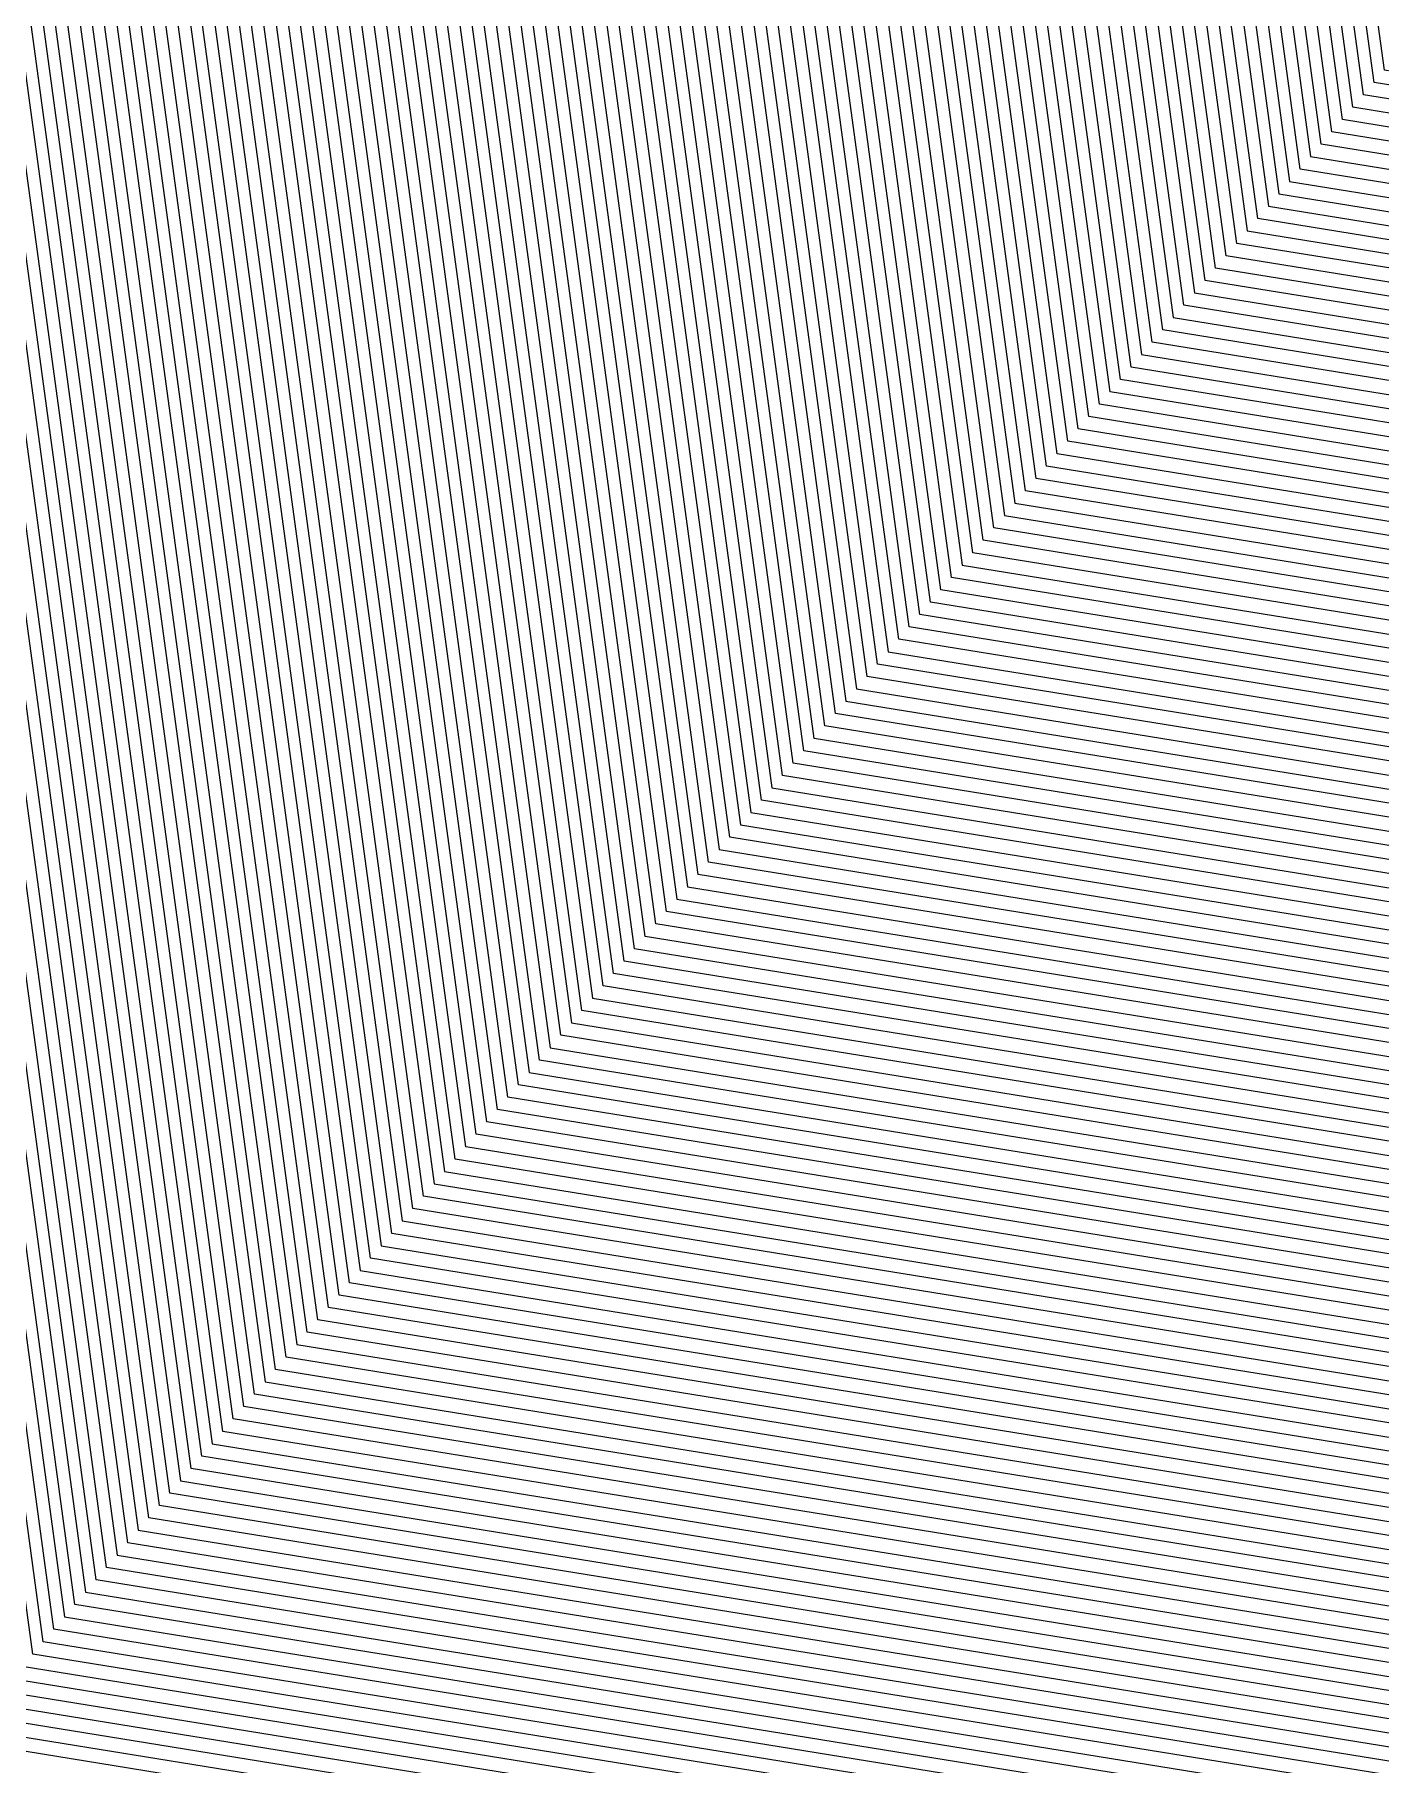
# Model space of a CAD drawing. Extents: x 7084 to 11035, y 13750 to 16729.
# Drawn here: x 8830.4 to 8972.1, y 14230.1 to 14412.1 of the extents above; entities that cross this region are included whole.
import ezdxf

# ---------------------------------------------------------------- set-up
doc = ezdxf.new("R2010")
doc.units = 0
doc.layers.add('Default', color=7, linetype='Continuous')

msp = doc.modelspace()

# ---------------------------------------------------------------- linework, layer by layer
at = {"layer": 'Default'}
for points in [[(8931.43, 16083.1), (9268.02, 15850.5), (9311.59, 15849.14), (9336.09, 15840.52), (9361.05, 15830.99), (9813.85, 15951.3), (9882.37, 15932.7), (10118.79, 15623.9), (10138.83, 15363.23), (10138.38, 15309.23), (10122.04, 15238.44), (10077.96, 14500.54), (10063.44, 14477.4), (9622.66, 14316.98), (9579.55, 14302.46), (9521.92, 14303.37), (9369.65, 14146.97), (8824.68, 14235.19), (8788.62, 14499.87), (8742.78, 14507.59), (8708.3, 14508.5), (8680.16, 14508.5), (8663.37, 14513.94), (8198.55, 14698.42)], [(8942.09, 16038.71), (9243.03, 15830.75), (9305.34, 15828.8), (9340.39, 15816.47), (9376.09, 15802.84), (9780.94, 15910.41), (9878.95, 15883.8), (10090.33, 15607.71), (10108.24, 15374.65), (10107.59, 15297.41), (10084.22, 15196.15), (10044.82, 14536.41), (10024.04, 14503.3), (9629.95, 14359.88), (9568.29, 14339.11), (9485.85, 14340.41), (9349.71, 14200.57), (8862.47, 14279.45), (8830.22, 14516.1), (8764.66, 14527.13), (8715.33, 14528.43), (8675.09, 14528.43), (8651.07, 14536.22), (8235.48, 14701.16)], [(8949.3, 16008.69), (9226.13, 15817.39), (9301.12, 15815.05), (9343.31, 15800.2), (9386.27, 15783.8), (9758.67, 15882.75), (9876.63, 15850.72), (10071.07, 15596.75), (10087.55, 15382.37), (10086.77, 15289.41), (10058.64, 15167.54), (10022.39, 14560.67), (9997.39, 14520.83), (9634.88, 14388.9), (9560.67, 14363.9), (9461.46, 14365.46), (9336.22, 14236.83), (8888.03, 14309.39), (8858.37, 14527.08), (8779.47, 14540.36), (8720.09, 14541.92), (8671.66, 14541.92), (8642.76, 14551.29), (8260.47, 14703.01)], [(8955.26, 15983.88), (9212.16, 15806.35), (9297.63, 15803.68), (9345.71, 15786.76), (9394.68, 15768.07), (9740.28, 15859.89), (9874.72, 15823.39), (10055.16, 15587.7), (10070.46, 15388.75), (10069.57, 15282.8), (10037.51, 15143.91), (10003.87, 14580.71), (9975.38, 14535.31), (9638.96, 14412.87), (9554.38, 14384.38), (9441.3, 14386.16), (9325.08, 14266.79), (8909.14, 14334.13), (8881.62, 14536.14), (8791.69, 14551.28), (8724.03, 14553.06), (8668.83, 14553.06), (8635.89, 14563.74), (8281.11, 14704.54)], [(9809.98, 15946.49), (9881.97, 15926.94), (10115.44, 15622), (10135.23, 15364.57), (10134.75, 15307.84), (10117.59, 15233.46), (10074.06, 14504.76), (10058.8, 14480.44), (9623.52, 14322.03), (9578.22, 14306.77), (9517.67, 14307.73), (9367.3, 14153.27), (8829.12, 14240.4), (8793.51, 14501.78), (8745.36, 14509.89), (8709.12, 14510.84), (8679.56, 14510.84), (8661.92, 14516.56), (8202.89, 14698.74)], [(9337.23, 15834.15), (9365.03, 15823.54), (9805.14, 15940.48), (9881.47, 15919.75), (10111.26, 15619.61), (10130.73, 15366.25), (10130.23, 15306.1), (10112.03, 15227.24), (10069.19, 14510.03), (10053.01, 14484.25), (9624.59, 14328.34), (9576.57, 14312.16), (9512.37, 14313.17), (9364.37, 14161.16), (8834.68, 14246.91), (8799.63, 14504.17), (8748.58, 14512.76), (8710.16, 14513.77), (8678.82, 14513.77), (8660.12, 14519.84), (8208.32, 14699.14)], [(9882.58, 15935.57), (10120.47, 15624.85), (10140.63, 15362.56), (10140.19, 15309.92), (10124.26, 15240.93), (10079.91, 14498.43), (10065.76, 14475.87), (9622.23, 14314.46), (9580.21, 14300.31), (9524.04, 14301.19), (9370.82, 14143.81), (8822.46, 14232.59), (8786.17, 14498.92), (8741.5, 14506.44), (8707.88, 14507.32), (8680.46, 14507.32), (8664.09, 14512.63), (8196.37, 14698.26)], [(9882.27, 15931.26), (10117.96, 15623.42), (10137.93, 15363.56), (10137.47, 15308.88), (10120.93, 15237.19), (10076.99, 14501.59), (10062.28, 14478.16), (9622.87, 14318.24), (9579.22, 14303.54), (9520.86, 14304.46), (9369.06, 14148.54), (8825.79, 14236.49), (8789.84, 14500.35), (8743.43, 14508.16), (8708.5, 14509.08), (8680.01, 14509.08), (8663.01, 14514.6), (8199.63, 14698.5)], [(9256.26, 15841.21), (9308.65, 15839.57), (9338.12, 15829.2), (9368.13, 15817.74), (9798.36, 15932.06), (9880.76, 15909.68), (10105.4, 15616.28), (10124.43, 15368.6), (10123.89, 15303.66), (10104.24, 15218.54), (10062.36, 14517.42), (10044.9, 14489.59), (9626.09, 14337.17), (9574.25, 14319.71), (9504.95, 14320.8), (9360.27, 14172.19), (8842.46, 14256.02), (8808.19, 14507.51), (8753.08, 14516.79), (8711.61, 14517.88), (8677.77, 14517.88), (8657.58, 14524.43), (8215.93, 14699.71)], [(9882.17, 15929.82), (10117.12, 15622.95), (10137.03, 15363.9), (10136.56, 15308.53), (10119.81, 15235.95), (10076.01, 14502.65), (10061.12, 14478.92), (9623.09, 14319.51), (9578.89, 14304.62), (9519.8, 14305.55), (9368.47, 14150.12), (8826.9, 14237.8), (8791.06, 14500.83), (8744.07, 14508.74), (8708.71, 14509.67), (8679.86, 14509.67), (8662.65, 14515.25), (8200.72, 14698.58)], [(9882.07, 15928.38), (10116.28, 15622.47), (10136.13, 15364.24), (10135.66, 15308.19), (10118.7, 15234.71), (10075.04, 14503.7), (10059.96, 14479.68), (9623.3, 14320.77), (9578.55, 14305.69), (9518.74, 14306.64), (9367.89, 14151.7), (8828.01, 14239.1), (8792.29, 14501.31), (8744.71, 14509.31), (8708.92, 14510.26), (8679.71, 14510.26), (8662.29, 14515.91), (8201.8, 14698.66)], [(9881.87, 15925.5), (10114.61, 15621.52), (10134.33, 15364.91), (10133.85, 15307.49), (10116.48, 15232.22), (10073.09, 14505.81), (10057.65, 14481.21), (9623.73, 14323.29), (9577.89, 14307.85), (9516.61, 14308.82), (9366.72, 14154.85), (8830.24, 14241.7), (8794.73, 14502.26), (8746, 14510.46), (8709.33, 14511.43), (8679.42, 14511.43), (8661.56, 14517.22), (8203.98, 14698.82)], [(9881.77, 15924.07), (10113.77, 15621.04), (10133.43, 15365.24), (10132.94, 15307.14), (10115.37, 15230.98), (10072.11, 14506.87), (10056.49, 14481.97), (9623.94, 14324.55), (9577.56, 14308.93), (9515.55, 14309.9), (9366.13, 14156.43), (8831.35, 14243), (8795.96, 14502.74), (8746.64, 14511.04), (8709.54, 14512.01), (8679.27, 14512.01)], [(9881.67, 15922.63), (10112.93, 15620.57), (10132.53, 15365.58), (10132.04, 15306.79), (10114.25, 15229.73), (10071.14, 14507.92), (10055.33, 14482.73), (9624.16, 14325.81), (9577.23, 14310.01), (9514.49, 14310.99), (9365.54, 14158), (8832.46, 14244.31), (8797.18, 14503.22), (8747.29, 14511.61), (8709.74, 14512.6)], [(8207.24, 14699.06), (8660.48, 14519.18), (8678.97, 14513.19), (8709.95, 14513.19), (8747.93, 14512.19), (8798.4, 14503.69), (8833.57, 14245.61), (9364.96, 14159.58), (9513.43, 14312.08), (9576.9, 14311.08), (9624.37, 14327.08), (10054.17, 14483.49), (10070.16, 14508.98), (10113.14, 15228.49), (10131.13, 15306.45), (10131.63, 15365.92), (10112.1, 15620.09), (9881.57, 15921.19)], [(9881.27, 15916.88), (10109.58, 15618.66), (10128.93, 15366.92), (10128.42, 15305.4), (10109.81, 15224.76), (10067.24, 14512.14), (10050.69, 14485.78), (9625.02, 14330.86), (9575.9, 14314.32), (9510.25, 14315.35), (9363.2, 14164.31), (8836.9, 14249.51), (8802.08, 14505.12), (8749.86, 14513.91), (8710.57, 14514.95)], [(9881.16, 15915.44), (10108.75, 15618.19), (10128.03, 15367.26), (10127.51, 15305.06), (10108.69, 15223.51), (10066.26, 14513.2), (10049.54, 14486.54), (9625.23, 14332.12), (9575.57, 14315.4), (9509.19, 14316.44), (9362.61, 14165.89), (8838.02, 14250.81), (8803.3, 14505.6), (8750.51, 14514.49), (8710.78, 14515.53), (8678.37, 14515.53), (8659.03, 14521.81), (8211.58, 14699.38)], [(9244.5, 15831.91), (9305.71, 15830), (9340.14, 15817.89), (9375.21, 15804.5), (9782.87, 15912.81), (9879.15, 15886.67), (10092, 15608.66), (10110.04, 15373.97), (10109.4, 15298.1), (10086.45, 15198.64), (10046.76, 14534.3), (10026.36, 14501.78), (9629.52, 14357.36), (9568.95, 14336.95), (9487.97, 14338.23), (9350.88, 14197.42), (8860.24, 14276.85), (8827.77, 14515.15), (8763.38, 14525.98), (8714.92, 14527.26), (8675.39, 14527.26), (8651.8, 14534.91), (8233.31, 14701)], [(8214.84, 14699.63), (8657.95, 14523.77), (8677.92, 14517.29), (8711.4, 14517.29), (8752.44, 14516.21), (8806.97, 14507.03), (8841.35, 14254.72), (9360.85, 14170.61), (9506.01, 14319.71), (9574.58, 14318.63), (9625.87, 14335.91), (10046.06, 14488.82), (10063.34, 14516.36), (10105.36, 15219.78), (10124.79, 15304.01), (10125.33, 15368.27), (10106.23, 15616.76), (9880.86, 15911.12)], [(9880.66, 15908.25), (10104.56, 15615.8), (10123.53, 15368.94), (10122.98, 15303.32), (10103.13, 15217.29), (10061.39, 14518.47), (10043.74, 14490.35), (9626.3, 14338.43), (9573.92, 14320.79), (9503.89, 14321.89), (9359.68, 14173.77), (8843.57, 14257.32), (8809.42, 14507.99), (8753.72, 14517.36), (8711.81, 14518.46), (8677.63, 14518.46), (8657.22, 14525.08), (8217.01, 14699.79)], [(9880.36, 15903.93), (10102.05, 15614.38), (10120.84, 15369.95), (10120.27, 15302.27), (10099.8, 15213.56), (10058.46, 14521.64), (10040.27, 14492.63), (9626.95, 14342.22), (9572.92, 14324.02), (9500.7, 14325.16), (9357.92, 14178.5), (8846.91, 14261.23), (8813.09, 14509.42), (8755.65, 14519.09), (8712.44, 14520.22), (8677.18, 14520.22), (8656.14, 14527.05), (8220.27, 14700.03)], [(9880.26, 15902.49), (10101.21, 15613.9), (10119.94, 15370.28), (10119.36, 15301.93), (10098.68, 15212.32), (10057.49, 14522.69), (10039.11, 14493.4), (9627.16, 14343.48), (9572.59, 14325.1), (9499.64, 14326.25), (9357.33, 14180.07), (8848.02, 14262.53), (8814.31, 14509.9), (8756.3, 14519.66)], [(9880.06, 15899.62), (10099.54, 15612.95), (10118.14, 15370.95), (10117.55, 15301.23), (10096.46, 15209.83), (10055.54, 14524.8), (10036.79, 14494.92), (9627.59, 14346), (9571.93, 14327.25), (9497.52, 14328.42), (9356.16, 14183.23), (8850.24, 14265.13), (8816.76, 14510.85), (8757.58, 14520.81), (8713.06, 14521.98), (8676.73, 14521.98), (8655.05, 14529.01), (8223.53, 14700.27)], [(9879.96, 15898.18), (10098.7, 15612.47), (10117.24, 15371.29), (10116.65, 15300.88), (10095.35, 15208.59), (10054.56, 14525.86), (10035.63, 14495.68), (9627.8, 14347.26), (9571.6, 14328.33), (9496.46, 14329.51), (9355.57, 14184.8), (8851.35, 14266.44), (8817.98, 14511.33), (8758.23, 14521.39), (8713.26, 14522.57), (8676.58, 14522.57), (8654.69, 14529.67), (8224.62, 14700.35)], [(9879.86, 15896.74), (10097.86, 15611.99), (10116.34, 15371.62), (10115.74, 15300.54), (10094.23, 15207.34), (10053.59, 14526.91), (10034.47, 14496.44), (9628.02, 14348.52), (9571.27, 14329.41), (9495.4, 14330.6), (9354.99, 14186.38), (8852.46, 14267.74), (8819.21, 14511.8), (8758.87, 14521.96), (8713.47, 14523.16), (8676.43, 14523.16), (8654.33, 14530.32), (8225.71, 14700.43)], [(9879.75, 15895.3), (10097.03, 15611.52), (10115.44, 15371.96), (10114.83, 15300.19), (10093.12, 15206.1), (10052.61, 14527.97), (10033.31, 14497.21), (9628.23, 14349.79), (9570.94, 14330.49), (9494.34, 14331.69), (9354.4, 14187.96), (8853.57, 14269.04), (8820.43, 14512.28), (8759.52, 14522.54), (8713.68, 14523.74), (8676.28, 14523.74), (8653.97, 14530.98), (8226.79, 14700.51)], [(9879.45, 15890.99), (10094.51, 15610.09), (10112.74, 15372.97), (10112.12, 15299.14), (10089.79, 15202.37), (10049.69, 14531.13), (10029.84, 14499.49), (9628.88, 14353.57), (9569.94, 14333.72), (9491.16, 14334.96), (9352.64, 14192.69), (8856.91, 14272.94), (8824.1, 14513.71), (8761.45, 14524.26), (8714.3, 14525.5), (8675.84, 14525.5), (8652.88, 14532.95), (8230.05, 14700.75)], [(8231.14, 14700.83), (8652.52, 14533.6), (8675.69, 14526.09), (8714.51, 14526.09), (8762.09, 14524.83), (8825.33, 14514.19), (8858.02, 14274.25), (9352.06, 14194.26), (9490.1, 14336.05), (9569.61, 14334.8), (9629.09, 14354.83), (10028.68, 14500.25), (10048.71, 14532.19), (10088.67, 15201.12), (10111.21, 15298.8), (10111.84, 15373.3), (10093.68, 15609.61), (9879.35, 15889.55)], [(9879.25, 15888.11), (10092.84, 15609.14), (10110.94, 15373.64), (10110.31, 15298.45), (10087.56, 15199.88), (10047.74, 14533.24), (10027.52, 14501.02), (9629.31, 14356.09), (9569.28, 14335.88), (9489.04, 14337.14), (9351.47, 14195.84), (8859.13, 14275.55), (8826.55, 14514.67), (8762.73, 14525.41), (8714.71, 14526.67), (8675.54, 14526.67), (8652.16, 14534.26), (8232.22, 14700.92)], [(9879.05, 15885.23), (10091.16, 15608.18), (10109.14, 15374.31), (10108.5, 15297.75), (10085.34, 15197.39), (10045.79, 14535.35), (10025.2, 14502.54), (9629.73, 14358.62), (9568.62, 14338.03), (9486.91, 14339.32), (9350.3, 14198.99), (8861.35, 14278.15), (8829, 14515.62), (8764.02, 14526.56), (8715.13, 14527.85), (8675.24, 14527.85), (8651.44, 14535.57), (8234.4, 14701.08)], [(9878.85, 15882.36), (10089.49, 15607.23), (10107.34, 15374.98), (10106.69, 15297.06), (10083.11, 15194.9), (10043.84, 14537.46), (10022.89, 14504.06), (9630.16, 14361.14), (9567.96, 14340.19), (9484.79, 14341.5), (9349.12, 14202.15), (8863.58, 14280.75), (8831.45, 14516.58), (8765.31, 14527.71), (8715.54, 14529.02), (8674.94, 14529.02), (8650.71, 14536.88), (8236.57, 14701.24)], [(8832.67, 14517.05), (8864.69, 14282.06), (9348.54, 14203.72), (9483.73, 14342.59), (9567.62, 14341.27), (9630.38, 14362.4), (10021.73, 14504.83), (10042.87, 14538.52), (10082, 15193.66), (10105.78, 15296.71), (10106.44, 15375.32), (10088.65, 15606.76), (9878.75, 15880.92)], [(9878.65, 15879.48), (10087.82, 15606.28), (10105.54, 15375.65), (10104.88, 15296.36), (10080.89, 15192.42), (10041.89, 14539.57), (10020.57, 14505.59), (9630.59, 14363.67), (9567.29, 14342.34), (9482.67, 14343.68), (9347.95, 14205.3), (8865.8, 14283.36), (8833.89, 14517.53), (8766.59, 14528.86), (8715.95, 14530.19), (8674.64, 14530.19), (8649.99, 14538.19), (8238.74, 14701.4)], [(9878.45, 15876.6), (10086.14, 15605.33), (10103.74, 15376.33), (10103.06, 15295.67), (10078.66, 15189.93), (10039.94, 14541.68), (10018.25, 14507.11), (9631.02, 14366.19), (9566.63, 14344.5), (9480.55, 14345.85), (9346.78, 14208.45), (8868.02, 14285.96), (8836.34, 14518.49), (8767.88, 14530.01), (8716.37, 14531.36), (8674.34, 14531.36), (8649.27, 14539.5), (8240.92, 14701.56)], [(8242, 14701.64), (8648.9, 14540.15), (8674.2, 14531.95), (8716.58, 14531.95), (8768.53, 14530.58), (8837.56, 14518.96), (8869.13, 14287.26), (9346.19, 14210.03), (9479.49, 14346.94), (9566.3, 14345.58), (9631.24, 14367.45), (10017.09, 14507.87), (10038.97, 14542.74), (10077.55, 15188.69), (10102.16, 15295.32), (10102.84, 15376.66), (10085.3, 15604.85), (9878.34, 15875.17)], [(9878.24, 15873.73), (10084.47, 15604.37), (10101.94, 15377), (10101.25, 15294.97), (10076.44, 15187.44), (10037.99, 14543.79), (10015.93, 14508.64), (9631.45, 14368.71), (9565.97, 14346.65), (9478.43, 14348.03), (9345.61, 14211.61), (8870.25, 14288.57), (8838.79, 14519.44), (8769.17, 14531.16), (8716.78, 14532.54), (8674.05, 14532.54), (8648.54, 14540.81), (8243.09, 14701.72)], [(9878.14, 15872.29), (10083.63, 15603.9), (10101.04, 15377.33), (10100.35, 15294.62), (10075.33, 15186.2), (10037.02, 14544.85), (10014.78, 14509.4), (9631.67, 14369.97), (9565.64, 14347.73), (9477.37, 14349.12), (9345.02, 14213.18), (8871.36, 14289.87), (8840.01, 14519.92), (8769.81, 14531.73), (8716.99, 14533.12), (8673.9, 14533.12), (8648.18, 14541.46), (8244.17, 14701.8)], [(9877.84, 15867.97), (10081.12, 15602.47), (10098.34, 15378.34), (10097.63, 15293.58), (10071.99, 15182.47), (10034.09, 14548.01), (10011.3, 14511.68), (9632.31, 14373.76), (9564.64, 14350.97), (9474.19, 14352.39), (9343.26, 14217.91), (8874.69, 14293.77), (8843.68, 14521.35), (8771.74, 14533.46), (8717.61, 14534.88), (8673.45, 14534.88), (8647.1, 14543.43), (8247.43, 14702.04)], [(9747.05, 15868.31), (9875.42, 15833.46), (10061.02, 15591.04), (10076.75, 15386.4), (10075.9, 15285.23), (10045.3, 15152.61), (10010.69, 14573.33), (9983.49, 14529.97), (9637.46, 14404.04), (9556.69, 14376.84), (9448.73, 14378.54), (9329.19, 14255.75), (8901.36, 14325.01), (8873.05, 14532.8), (8787.19, 14547.25), (8722.58, 14548.95), (8669.87, 14548.95), (8638.42, 14559.16), (8273.51, 14703.98)], [(9877.74, 15866.54), (10080.28, 15601.99), (10097.45, 15378.68), (10096.73, 15293.23), (10070.88, 15181.22), (10033.12, 14549.06), (10010.14, 14512.45), (9632.52, 14375.02), (9564.31, 14352.04), (9473.12, 14353.48), (9342.67, 14219.49), (8875.8, 14295.07), (8844.91, 14521.83), (8772.39, 14534.03), (8717.82, 14535.47), (8673.3, 14535.47), (8646.73, 14544.08), (8248.52, 14702.12)], [(9877.64, 15865.1), (10079.44, 15601.52), (10096.55, 15379.01), (10095.82, 15292.88), (10069.77, 15179.98), (10032.14, 14550.12), (10008.98, 14513.21), (9632.74, 14376.28), (9563.98, 14353.12), (9472.06, 14354.57), (9342.09, 14221.07), (8876.91, 14296.38), (8846.13, 14522.3), (8773.03, 14534.61), (8718.02, 14536.06), (8673.15, 14536.06), (8646.37, 14544.74), (8249.61, 14702.2)], [(9877.44, 15862.22), (10077.77, 15600.56), (10094.75, 15379.68), (10094.01, 15292.19), (10067.54, 15177.49), (10030.19, 14552.23), (10006.66, 14514.73), (9633.17, 14378.81), (9563.32, 14355.28), (9469.94, 14356.75), (9340.92, 14224.22), (8879.14, 14298.98), (8848.58, 14523.26), (8774.32, 14535.76), (8718.44, 14537.23), (8672.85, 14537.23), (8645.65, 14546.05), (8251.78, 14702.37)], [(9877.34, 15860.78), (10076.93, 15600.09), (10093.85, 15380.02), (10093.11, 15291.84), (10066.43, 15176.25), (10029.22, 14553.28), (10005.51, 14515.49), (9633.38, 14380.07), (9562.99, 14356.36), (9468.88, 14357.84), (9340.33, 14225.8), (8880.25, 14300.28), (8849.8, 14523.74), (8774.96, 14536.33), (8718.65, 14537.81), (8672.7, 14537.81), (8645.29, 14546.71), (8252.87, 14702.45)], [(9877.24, 15859.35), (10076.09, 15599.61), (10092.95, 15380.35), (10092.2, 15291.49), (10065.32, 15175), (10028.24, 14554.34), (10004.35, 14516.26), (9633.6, 14381.33), (9562.66, 14357.43), (9467.82, 14358.93), (9339.74, 14227.37), (8881.36, 14301.58), (8851.02, 14524.21), (8775.6, 14536.91), (8718.85, 14538.4), (8672.56, 14538.4), (8644.93, 14547.36), (8253.95, 14702.53)], [(9877.04, 15856.47), (10074.42, 15598.66), (10091.15, 15381.03), (10090.39, 15290.8), (10063.09, 15172.52), (10026.29, 14556.45), (10002.03, 14517.78), (9634.02, 14383.85), (9561.99, 14359.59), (9465.7, 14361.11), (9338.57, 14230.53), (8883.58, 14304.19), (8853.47, 14525.17), (8776.89, 14538.06), (8719.27, 14539.57), (8672.26, 14539.57), (8644.2, 14548.67), (8256.12, 14702.69)], [(8257.21, 14702.77), (8643.84, 14549.33), (8672.11, 14540.16), (8719.47, 14540.16), (8777.54, 14538.63), (8854.7, 14525.64), (8884.69, 14305.49), (9337.98, 14232.1), (9464.64, 14362.2), (9561.66, 14360.67), (9634.24, 14385.11), (10000.87, 14518.54), (10025.32, 14557.5), (10061.98, 15171.27), (10089.48, 15290.45), (10090.25, 15381.36), (10073.58, 15598.18), (9876.93, 15855.03)], [(9876.83, 15853.59), (10072.75, 15597.71), (10089.35, 15381.7), (10088.58, 15290.1), (10060.87, 15170.03), (10024.34, 14558.56), (9999.71, 14519.3), (9634.45, 14386.38), (9561.33, 14361.75), (9463.58, 14363.28), (9337.4, 14233.68), (8885.8, 14306.79), (8855.92, 14526.12), (8778.18, 14539.21), (8719.68, 14540.75), (8671.96, 14540.75), (8643.48, 14549.98), (8258.3, 14702.85)], [(8259.38, 14702.93), (8643.12, 14550.64), (8671.81, 14541.33), (8719.89, 14541.33), (8778.82, 14539.78), (8857.14, 14526.6), (8886.92, 14308.09), (9336.81, 14235.26), (9462.52, 14364.37), (9561, 14362.82), (9634.67, 14387.64), (9998.55, 14520.07), (10023.37, 14559.61), (10059.76, 15168.78), (10087.67, 15289.75), (10088.45, 15382.03), (10071.91, 15597.23), (9876.73, 15852.15)], [(9732.53, 15850.27), (9873.91, 15811.88), (10048.47, 15583.89), (10063.26, 15391.44), (10062.32, 15280.02), (10028.62, 15133.96), (9996.07, 14589.15), (9966.11, 14541.4), (9640.67, 14422.97), (9551.73, 14393), (9432.82, 14394.88), (9320.39, 14279.4), (8918.03, 14344.54), (8891.41, 14539.96), (8796.84, 14555.88), (8725.68, 14557.75), (8667.63, 14557.75), (8632.99, 14568.99), (8289.8, 14705.19)], [(8889.14, 14310.7), (9335.64, 14238.41), (9460.4, 14366.55), (9560.34, 14364.98), (9635.1, 14390.16), (9996.24, 14521.59), (10021.42, 14561.72), (10057.53, 15166.3), (10085.86, 15289.06), (10086.65, 15382.71), (10070.23, 15596.28), (9876.53, 15849.28)], [(9876.43, 15847.84), (10069.4, 15595.8), (10085.75, 15383.04), (10084.96, 15288.71), (10056.42, 15165.05), (10020.44, 14562.78), (9995.08, 14522.35), (9635.31, 14391.42), (9560.01, 14366.06), (9459.33, 14367.64), (9335.05, 14239.99), (8890.25, 14312), (8860.81, 14528.03), (8780.75, 14541.51), (8720.51, 14543.09), (8671.36, 14543.09), (8642.03, 14552.6), (8262.64, 14703.17)], [(9876.33, 15846.4), (10068.56, 15595.32), (10084.85, 15383.38), (10084.05, 15288.36), (10055.31, 15163.81), (10019.47, 14563.83), (9993.92, 14523.11), (9635.53, 14392.68), (9559.67, 14367.13), (9458.27, 14368.73), (9334.47, 14241.56), (8891.36, 14313.3), (8862.04, 14528.51), (8781.4, 14542.08), (8720.72, 14543.68), (8671.21, 14543.68), (8641.67, 14553.26), (8263.73, 14703.25)], [(9295.43, 15796.5), (9347.23, 15778.28), (9399.99, 15758.13), (9728.66, 15845.46), (9873.51, 15806.13), (10045.12, 15581.99), (10059.66, 15392.78), (10058.7, 15278.63), (10024.17, 15128.98), (9992.17, 14593.37), (9961.48, 14544.45), (9641.53, 14428.01), (9550.4, 14397.32), (9428.57, 14399.23), (9318.05, 14285.71), (8922.48, 14349.75), (8896.3, 14541.87), (8799.42, 14558.18), (8726.51, 14560.1), (8667.04, 14560.1), (8631.55, 14571.61), (8294.15, 14705.51)], [(9876.23, 15844.96), (10067.72, 15594.85), (10083.95, 15383.71), (10083.15, 15288.02), (10054.2, 15162.57), (10018.49, 14564.89), (9992.76, 14523.88), (9635.74, 14393.95), (9559.34, 14368.21), (9457.21, 14369.82), (9333.88, 14243.14), (8892.47, 14314.6), (8863.26, 14528.98), (8782.04, 14542.66), (8720.92, 14544.26), (8671.06, 14544.26), (8641.31, 14553.91), (8264.82, 14703.33)], [(9876.13, 15843.52), (10066.88, 15594.37), (10083.05, 15384.05), (10082.24, 15287.67), (10053.08, 15161.32), (10017.52, 14565.94), (9991.6, 14524.64), (9635.95, 14395.21), (9559.01, 14369.29), (9456.15, 14370.91), (9333.29, 14244.72), (8893.58, 14315.9), (8864.49, 14529.46), (8782.68, 14543.23), (8721.13, 14544.85), (8670.92, 14544.85), (8640.95, 14554.57), (8265.9, 14703.41)], [(9876.03, 15842.09), (10066.05, 15593.9), (10082.15, 15384.38), (10081.34, 15287.32), (10051.97, 15160.08), (10016.54, 14567), (9990.44, 14525.4), (9636.17, 14396.47), (9558.68, 14370.37), (9455.09, 14372), (9332.71, 14246.29), (8894.7, 14317.2), (8865.71, 14529.94), (8783.33, 14543.81), (8721.34, 14545.44), (8670.77, 14545.44), (8640.59, 14555.22), (8266.99, 14703.49)], [(9875.93, 15840.65), (10065.21, 15593.42), (10081.25, 15384.72), (10080.43, 15286.97), (10050.86, 15158.83), (10015.57, 14568.05), (9989.28, 14526.16), (9636.38, 14397.73), (9558.35, 14371.45), (9454.03, 14373.09), (9332.12, 14247.87), (8895.81, 14318.51), (8866.93, 14530.42), (8783.97, 14544.38), (8721.54, 14546.02), (8670.62, 14546.02)], [(9875.83, 15839.21), (10064.37, 15592.94), (10080.35, 15385.06), (10079.52, 15286.63), (10049.75, 15157.59), (10014.59, 14569.11), (9988.13, 14526.92), (9636.6, 14398.99), (9558.02, 14372.52), (9452.97, 14374.18), (9331.53, 14249.45), (8896.92, 14319.81), (8868.16, 14530.89), (8784.61, 14544.96), (8721.75, 14546.61), (8670.47, 14546.61), (8639.86, 14556.54), (8269.16, 14703.66)], [(8898.03, 14321.11), (9330.95, 14251.02), (9451.91, 14375.27), (9557.69, 14373.6), (9636.81, 14400.25), (9986.97, 14527.69), (10013.62, 14570.16), (10048.63, 15156.35), (10078.62, 15286.28), (10079.45, 15385.39), (10063.54, 15592.47), (9875.73, 15837.77)], [(9875.52, 15834.9), (10061.86, 15591.51), (10077.65, 15386.06), (10076.81, 15285.58), (10046.41, 15153.86), (10011.67, 14572.27), (9984.65, 14529.21), (9637.24, 14402.78), (9557.03, 14375.76), (9449.79, 14377.45), (9329.77, 14254.18), (8900.25, 14323.71), (8871.83, 14532.33), (8786.55, 14546.68), (8722.37, 14548.37)], [(8902.47, 14326.32), (9328.6, 14257.33), (9447.67, 14379.63), (9556.36, 14377.91), (9637.67, 14405.3), (9982.33, 14530.73), (10009.72, 14574.38), (10044.19, 15151.37), (10075, 15284.89), (10075.85, 15386.73), (10060.19, 15590.56), (9875.32, 15832.02)], [(9875.22, 15830.58), (10059.35, 15590.09), (10074.95, 15387.07), (10074.09, 15284.54), (10043.07, 15150.13), (10008.75, 14575.44), (9981.17, 14531.5), (9637.88, 14406.56), (9556.03, 14378.99), (9446.61, 14380.71), (9328.02, 14258.91), (8903.59, 14327.62), (8875.5, 14533.76), (8788.48, 14548.4), (8722.99, 14550.13), (8669.57, 14550.13), (8637.69, 14560.47), (8275.68, 14704.14)], [(8277.85, 14704.3), (8636.97, 14561.78), (8669.27, 14551.3), (8723.41, 14551.3), (8789.76, 14549.55), (8877.95, 14534.71), (8905.81, 14330.22), (9326.84, 14262.06), (9444.48, 14382.89), (9555.37, 14381.15), (9638.31, 14409.09), (9978.86, 14533.02), (10006.8, 14577.55), (10040.85, 15147.64), (10072.28, 15283.84), (10073.15, 15387.74), (10057.68, 15589.13), (9875.02, 15827.7)], [(9192.32, 15790.67), (9292.68, 15787.53), (9349.13, 15767.67), (9406.63, 15745.71), (9714.14, 15827.42), (9872, 15784.56), (10032.56, 15574.85), (10046.16, 15397.82), (10045.12, 15273.41), (10007.48, 15110.32), (9977.55, 14609.2), (9944.1, 14555.88), (9644.75, 14446.94), (9545.43, 14413.48), (9412.66, 14415.57), (9309.25, 14309.36), (8939.15, 14369.28), (8914.66, 14549.03), (8809.07, 14566.8), (8729.62, 14568.89), (8664.8, 14568.89), (8626.12, 14581.44), (8310.44, 14706.72)], [(9874.92, 15826.27), (10056.84, 15588.66), (10072.25, 15388.08), (10071.38, 15283.5), (10039.74, 15146.4), (10005.82, 14578.6), (9977.7, 14533.78), (9638.53, 14410.35), (9555.04, 14382.23), (9443.42, 14383.98), (9326.26, 14263.64), (8906.92, 14331.52), (8879.17, 14535.19), (8790.41, 14550.13), (8723.61, 14551.89), (8669.13, 14551.89), (8636.61, 14562.43), (8278.94, 14704.38)], [(9349.51, 15765.55), (9407.96, 15743.23), (9711.24, 15823.81), (9871.7, 15780.24), (10030.05, 15573.42), (10043.47, 15398.82), (10042.4, 15272.37), (10004.15, 15106.59), (9974.62, 14612.36), (9940.62, 14558.16), (9645.39, 14450.72), (9544.44, 14416.72), (9409.48, 14418.84), (9307.49, 14314.09), (8942.48, 14373.18), (8918.33, 14550.46), (8811, 14568.52), (8730.24, 14570.65), (8664.35, 14570.65), (8625.04, 14583.4), (8313.7, 14706.96)], [(9874.62, 15821.95), (10054.33, 15587.23), (10069.56, 15389.09), (10068.66, 15282.45), (10036.4, 15142.66), (10002.9, 14581.77), (9974.22, 14536.07), (9639.17, 14414.13), (9554.04, 14385.46), (9440.24, 14387.25), (9324.5, 14268.37), (8910.25, 14335.43), (8882.84, 14536.62), (8792.34, 14551.85), (8724.24, 14553.65), (8668.68, 14553.65), (8635.52, 14564.4), (8282.2, 14704.62)], [(9710.27, 15822.61), (9871.6, 15778.8), (10029.21, 15572.94), (10042.57, 15399.16), (10041.5, 15272.02), (10003.04, 15105.35), (9973.65, 14613.42), (9939.46, 14558.93), (9645.61, 14451.98), (9544.11, 14417.8), (9408.42, 14419.93), (9306.91, 14315.66), (8943.6, 14374.48), (8919.55, 14550.94), (8811.64, 14569.1), (8730.45, 14571.24), (8664.2, 14571.24), (8624.67, 14584.06), (8314.79, 14707.04)], [(9874.52, 15820.51), (10053.49, 15586.75), (10068.66, 15389.42), (10067.75, 15282.1), (10035.29, 15141.42), (10001.92, 14582.82), (9973.06, 14536.83), (9639.39, 14415.4), (9553.71, 14386.54), (9439.18, 14388.34), (9323.91, 14269.94), (8911.37, 14336.73), (8884.06, 14537.1), (8792.98, 14552.43), (8724.44, 14554.23), (8668.53, 14554.23), (8635.16, 14565.05), (8283.28, 14704.7)], [(9874.42, 15819.07), (10052.65, 15586.28), (10067.76, 15389.76), (10066.85, 15281.76), (10034.18, 15140.18), (10000.95, 14583.88), (9971.9, 14537.59), (9639.6, 14416.66), (9553.38, 14387.61), (9438.12, 14389.43), (9323.32, 14271.52), (8912.48, 14338.03), (8885.29, 14537.57), (8793.62, 14553), (8724.65, 14554.82), (8668.38, 14554.82), (8634.8, 14565.71), (8284.37, 14704.78)], [(9874.32, 15817.64), (10051.81, 15585.8), (10066.86, 15390.09), (10065.94, 15281.41), (10033.06, 15138.93), (9999.97, 14584.93), (9970.75, 14538.35), (9639.82, 14417.92), (9553.05, 14388.69), (9437.06, 14390.52), (9322.74, 14273.1), (8913.59, 14339.33), (8886.51, 14538.05), (8794.27, 14553.58), (8724.86, 14555.4), (8668.23, 14555.4), (8634.44, 14566.36), (8285.46, 14704.86)], [(9291.21, 15782.75), (9350.14, 15762.01), (9410.17, 15739.09), (9706.39, 15817.8), (9871.19, 15773.05), (10025.86, 15571.04), (10038.97, 15400.5), (10037.88, 15270.63), (9998.59, 15100.37), (9969.75, 14617.63), (9934.83, 14561.97), (9646.46, 14457.03), (9542.78, 14422.11), (9404.18, 14424.29), (9304.56, 14321.97), (8948.04, 14379.69), (8924.45, 14552.85), (8814.22, 14571.4), (8731.27, 14573.58), (8663.61, 14573.58), (8623.23, 14586.68), (8319.14, 14707.36)], [(9874.21, 15816.2), (10050.98, 15585.32), (10065.96, 15390.43), (10065.04, 15281.06), (10031.95, 15137.69), (9999, 14585.99), (9969.59, 14539.12), (9640.03, 14419.18), (9552.72, 14389.77), (9436, 14391.61), (9322.15, 14274.67), (8914.7, 14340.64), (8887.74, 14538.53), (8794.91, 14554.15), (8725.06, 14555.99), (8668.08, 14555.99), (8634.08, 14567.02), (8286.54, 14704.95)], [(8287.63, 14705.03), (8633.72, 14567.68), (8667.93, 14556.58), (8725.27, 14556.58), (8795.56, 14554.73), (8888.96, 14539.01), (8915.81, 14341.94), (9321.57, 14276.25), (9434.94, 14392.7), (9552.39, 14390.85), (9640.24, 14420.44), (9968.43, 14539.88), (9998.02, 14587.04), (10030.84, 15136.44), (10064.13, 15280.71), (10065.06, 15390.76), (10050.14, 15584.85), (9874.11, 15814.76)], [(8288.72, 14705.11), (8633.35, 14568.33), (8667.78, 14557.16), (8725.48, 14557.16), (8796.2, 14555.3), (8890.18, 14539.48), (8916.92, 14343.24), (9320.98, 14277.83), (9433.88, 14393.79), (9552.06, 14391.93), (9640.46, 14421.7), (9967.27, 14540.64), (9997.05, 14588.1), (10029.73, 15135.2), (10063.23, 15280.37), (10064.16, 15391.1), (10049.3, 15584.37), (9874.01, 15813.32)], [(9873.81, 15810.45), (10047.63, 15583.42), (10062.36, 15391.77), (10061.42, 15279.67), (10027.5, 15132.71), (9995.1, 14590.21), (9964.95, 14542.16), (9640.89, 14424.23), (9551.39, 14394.08), (9431.76, 14395.97), (9319.81, 14280.98), (8919.15, 14345.84), (8892.63, 14540.44), (8797.49, 14556.45), (8725.89, 14558.34), (8667.49, 14558.34), (8632.63, 14569.64), (8290.89, 14705.27)], [(8291.98, 14705.35), (8632.27, 14570.3), (8667.34, 14558.92), (8726.1, 14558.92), (8798.13, 14557.03), (8893.85, 14540.92), (8920.26, 14347.14), (9319.22, 14282.55), (9430.7, 14397.06), (9551.06, 14395.16), (9641.1, 14425.49), (9963.79, 14542.93), (9994.12, 14591.26), (10026.39, 15131.47), (10060.51, 15279.32), (10061.46, 15392.11), (10046.79, 15582.94), (9873.71, 15809.01)], [(9873.61, 15807.57), (10045.95, 15582.47), (10060.56, 15392.44), (10059.61, 15278.97), (10025.28, 15130.23), (9993.15, 14592.32), (9962.63, 14543.69), (9641.32, 14426.75), (9550.73, 14396.24), (9429.63, 14398.14), (9318.63, 14284.13), (8921.37, 14348.45), (8895.08, 14541.39), (8798.77, 14557.6), (8726.31, 14559.51), (8667.19, 14559.51), (8631.91, 14570.95), (8293.06, 14705.43)], [(9873.41, 15804.69), (10044.28, 15581.51), (10058.76, 15393.12), (10057.79, 15278.28), (10023.05, 15127.74), (9991.2, 14594.43), (9960.32, 14545.21), (9641.75, 14429.27), (9550.07, 14398.39), (9427.51, 14400.32), (9317.46, 14287.28), (8923.59, 14351.05), (8897.53, 14542.35), (8800.06, 14558.75), (8726.72, 14560.68), (8666.89, 14560.68), (8631.18, 14572.26), (8295.24, 14705.59)], [(9873.31, 15803.25), (10043.44, 15581.04), (10057.86, 15393.45), (10056.89, 15277.93), (10021.94, 15126.49), (9990.22, 14595.48), (9959.16, 14545.97), (9641.96, 14430.54), (9549.74, 14399.47), (9426.45, 14401.41), (9316.88, 14288.86), (8924.7, 14352.35), (8898.75, 14542.82), (8800.7, 14559.33), (8726.93, 14561.27), (8666.74, 14561.27), (8630.82, 14572.92), (8296.32, 14705.67)], [(9873.21, 15801.82), (10042.6, 15580.56), (10056.96, 15393.79), (10055.98, 15277.58), (10020.83, 15125.25), (9989.25, 14596.54), (9958, 14546.74), (9642.17, 14431.8), (9549.41, 14400.55), (9425.39, 14402.5), (9316.29, 14290.44), (8925.81, 14353.65), (8899.97, 14543.3), (8801.35, 14559.9), (8727.13, 14561.85), (8666.59, 14561.85), (8630.46, 14573.57), (8297.41, 14705.75)], [(9873.11, 15800.38), (10041.77, 15580.08), (10056.06, 15394.12), (10055.08, 15277.24), (10019.72, 15124.01), (9988.27, 14597.59), (9956.84, 14547.5), (9642.39, 14433.06), (9549.08, 14401.63), (9424.33, 14403.59), (9315.7, 14292.01), (8926.92, 14354.96), (8901.2, 14543.78), (8801.99, 14560.48)], [(8299.58, 14705.91), (8629.74, 14574.88), (8666.29, 14563.03), (8727.55, 14563.03), (8802.63, 14561.05), (8902.42, 14544.26), (8928.04, 14356.26), (9315.12, 14293.59), (9423.27, 14404.68), (9548.74, 14402.71), (9642.6, 14434.32), (9955.68, 14548.26), (9987.3, 14598.65), (10018.61, 15122.76), (10054.17, 15276.89), (10055.16, 15394.46), (10040.93, 15579.61), (9873.01, 15798.94)], [(9872.91, 15797.5), (10040.09, 15579.13), (10054.26, 15394.79), (10053.27, 15276.54), (10017.49, 15121.52), (9986.32, 14599.7), (9954.52, 14549.02), (9642.82, 14435.58), (9548.41, 14403.78), (9422.21, 14405.77), (9314.53, 14295.17), (8929.15, 14357.56), (8903.64, 14544.73), (8803.28, 14561.63), (8727.75, 14563.61), (8666.14, 14563.61), (8629.38, 14575.54), (8300.67, 14705.99)], [(9872.7, 15794.62), (10038.42, 15578.18), (10052.46, 15395.47), (10051.46, 15275.84), (10015.27, 15119.03), (9984.37, 14601.81), (9952.21, 14550.54), (9643.25, 14438.11), (9547.75, 14405.94), (9420.09, 14407.95), (9313.36, 14298.32), (8931.37, 14360.16), (8906.09, 14545.69), (8804.56, 14562.78), (8728.17, 14564.79), (8665.84, 14564.79), (8628.65, 14576.85), (8302.84, 14706.15)], [(8303.93, 14706.23), (8628.29, 14577.5), (8665.7, 14565.37), (8728.38, 14565.37), (8805.21, 14563.35), (8907.32, 14546.16), (8932.48, 14361.46), (9312.77, 14299.9), (9419.03, 14409.04), (9547.42, 14407.02), (9643.46, 14439.37), (9951.05, 14551.31), (9983.4, 14602.87), (10014.16, 15117.79), (10050.55, 15275.5), (10051.56, 15395.8), (10037.58, 15577.7), (9872.6, 15793.19)], [(9170.27, 15773.24), (9287.17, 15769.59), (9352.93, 15746.45), (9419.9, 15720.88), (9685.1, 15791.34), (9868.98, 15741.41), (10007.44, 15560.56), (10019.18, 15407.89), (10017.96, 15262.98), (9974.12, 15073.01), (9948.3, 14640.84), (9909.34, 14578.74), (9651.18, 14484.79), (9535.5, 14445.82), (9380.84, 14448.26), (9291.66, 14356.66), (8972.49, 14408.33), (8951.37, 14563.34), (8828.38, 14584.05), (8735.83, 14586.48), (8660.33, 14586.48), (8615.27, 14601.09), (8343.04, 14709.14)], [(9872.4, 15790.31), (10035.91, 15576.75), (10049.76, 15396.47), (10048.74, 15274.8), (10011.93, 15115.3), (9981.45, 14604.98), (9948.73, 14552.83), (9643.89, 14441.89), (9546.76, 14409.17), (9416.91, 14411.22), (9311.6, 14303.05), (8934.7, 14364.07), (8909.76, 14547.12), (8806.5, 14564.5), (8728.79, 14566.55), (8665.4, 14566.55), (8627.57, 14578.81), (8306.1, 14706.4)], [(9872.2, 15787.43), (10034.23, 15575.8), (10047.96, 15397.14), (10046.93, 15274.11), (10009.71, 15112.81), (9979.5, 14607.09), (9946.41, 14554.35), (9644.32, 14444.41), (9546.1, 14411.33), (9414.78, 14413.4), (9310.43, 14306.2), (8936.93, 14366.67), (8912.21, 14548.07), (8807.78, 14565.65), (8729.2, 14567.72), (8665.1, 14567.72), (8626.84, 14580.13), (8308.27, 14706.56)], [(9872.3, 15788.87), (10035.07, 15576.27), (10048.86, 15396.81), (10047.84, 15274.45), (10010.82, 15114.06), (9980.47, 14606.03), (9947.57, 14553.59), (9644.1, 14443.15), (9546.43, 14410.25), (9415.85, 14412.31), (9311.01, 14304.63), (8935.82, 14365.37), (8910.99, 14547.6), (8807.14, 14565.08), (8729, 14567.13), (8665.25, 14567.13)], [(9871.9, 15783.12), (10031.72, 15574.37), (10045.27, 15398.15), (10044.21, 15273.06), (10006.37, 15109.08), (9976.57, 14610.25), (9942.94, 14556.64), (9644.96, 14448.2), (9545.1, 14414.56), (9411.6, 14416.66), (9308.67, 14310.93), (8940.26, 14370.58), (8915.88, 14549.5), (8809.71, 14567.37), (8729.82, 14569.48), (8664.65, 14569.48), (8625.76, 14582.09), (8311.53, 14706.8)], [(9871.8, 15781.68), (10030.88, 15573.89), (10044.37, 15398.49), (10043.31, 15272.72), (10005.26, 15107.84), (9975.6, 14611.31), (9941.78, 14557.4), (9645.18, 14449.46), (9544.77, 14415.64), (9410.54, 14417.75), (9308.08, 14312.51), (8941.37, 14371.88), (8917.11, 14549.98), (8810.36, 14567.95), (8730.03, 14570.06), (8664.5, 14570.06), (8625.4, 14582.75), (8312.62, 14706.88)], [(9871.5, 15777.37), (10028.37, 15572.46), (10041.67, 15399.5), (10040.59, 15271.67), (10001.92, 15104.11), (9972.67, 14614.47), (9938.3, 14559.69), (9645.82, 14453.25), (9543.78, 14418.87), (9407.36, 14421.02), (9306.32, 14317.24), (8944.71, 14375.78), (8920.78, 14551.41), (8812.29, 14569.67), (8730.65, 14571.82), (8664.06, 14571.82), (8624.31, 14584.71), (8315.88, 14707.12)], [(9871.09, 15771.61), (10025.02, 15570.56), (10038.07, 15400.84), (10036.97, 15270.28), (9997.47, 15099.13), (9968.78, 14618.69), (9933.67, 14562.74), (9646.68, 14458.29), (9542.45, 14423.19), (9403.12, 14425.38), (9303.98, 14323.55), (8949.15, 14380.99), (8925.67, 14553.32), (8814.86, 14571.97), (8731.48, 14574.17), (8663.46, 14574.17), (8622.87, 14587.33), (8320.22, 14707.44)], [(9870.89, 15768.74), (10023.35, 15569.61), (10036.27, 15401.51), (10035.16, 15269.59), (9995.25, 15096.64), (9966.83, 14620.8), (9931.35, 14564.26), (9647.11, 14460.82), (9541.79, 14425.34), (9401, 14427.56), (9302.8, 14326.7), (8951.37, 14383.59), (8928.12, 14554.28), (8816.15, 14573.12), (8731.89, 14575.34), (8663.16, 14575.34), (8622.14, 14588.64), (8322.4, 14707.6)], [(9870.69, 15765.86), (10021.67, 15568.65), (10034.47, 15402.18), (10033.35, 15268.89), (9993.03, 15094.15), (9964.88, 14622.91), (9929.03, 14565.78), (9647.54, 14463.34), (9541.13, 14427.5), (9398.87, 14429.74), (9301.63, 14329.85), (8953.6, 14386.2), (8930.57, 14555.23), (8817.44, 14574.27), (8732.31, 14576.51), (8662.86, 14576.51), (8621.42, 14589.95), (8324.57, 14707.77)], [(9870.59, 15764.42), (10020.84, 15568.18), (10033.57, 15402.52), (10032.44, 15268.54), (9991.91, 15092.91), (9963.9, 14623.96), (9927.87, 14566.55), (9647.75, 14464.6), (9540.8, 14428.57), (9397.81, 14430.83), (9301.04, 14331.43), (8954.71, 14387.5), (8931.79, 14555.71), (8818.08, 14574.85), (8732.52, 14577.1), (8662.71, 14577.1), (8621.06, 14590.61), (8325.65, 14707.85)], [(9870.49, 15762.98), (10020, 15567.7), (10032.67, 15402.85), (10031.54, 15268.19), (9990.8, 15091.67), (9962.93, 14625.02), (9926.72, 14567.31), (9647.97, 14465.86), (9540.46, 14429.65), (9396.75, 14431.92), (9300.46, 14333.01), (8955.82, 14388.8), (8933.01, 14556.19), (8818.72, 14575.42), (8732.72, 14577.69), (8662.56, 14577.69), (8620.7, 14591.27), (8326.74, 14707.93)], [(9870.39, 15761.54), (10019.16, 15567.23), (10031.77, 15403.19), (10030.63, 15267.85), (9989.69, 15090.42), (9961.95, 14626.07), (9925.56, 14568.07), (9648.18, 14467.13), (9540.13, 14430.73), (9395.69, 14433.01), (9299.87, 14334.58), (8956.93, 14390.1), (8934.24, 14556.66), (8819.37, 14576), (8732.93, 14578.27), (8662.42, 14578.27), (8620.33, 14591.92), (8327.83, 14708.01)], [(9870.19, 15758.67), (10017.49, 15566.27), (10029.97, 15403.86), (10028.82, 15267.15), (9987.46, 15087.94), (9960, 14628.18), (9923.24, 14569.59), (9648.61, 14469.65), (9539.47, 14432.89), (9393.57, 14435.18), (9298.7, 14337.74), (8959.15, 14392.71), (8936.68, 14557.62), (8820.65, 14577.15), (8733.34, 14579.45)], [(8333.26, 14708.41), (8618.53, 14595.2), (8661.67, 14581.2), (8733.96, 14581.2), (8822.58, 14578.87), (8940.36, 14559.05), (8962.49, 14396.61), (9296.94, 14342.47), (9390.39, 14438.45), (9538.48, 14436.12), (9649.25, 14473.43), (9919.76, 14571.88), (9957.08, 14631.35), (9984.13, 15084.2), (10026.11, 15266.11), (10027.27, 15404.87), (10014.98, 15564.84), (9869.88, 15754.35)], [(9869.78, 15752.92), (10014.14, 15564.37), (10026.37, 15405.2), (10025.2, 15265.76), (9983.02, 15082.96), (9956.1, 14632.4), (9918.6, 14572.64), (9649.47, 14474.7), (9538.15, 14437.2), (9389.33, 14439.54), (9296.35, 14344.04), (8963.6, 14397.91), (8941.58, 14559.53), (8823.23, 14579.45), (8734.17, 14581.79), (8661.52, 14581.79), (8618.16, 14595.85), (8334.35, 14708.49)], [(9869.38, 15747.16), (10010.79, 15562.46), (10022.77, 15406.55), (10021.58, 15264.37), (9978.57, 15077.98), (9952.2, 14636.62), (9913.97, 14575.69), (9650.32, 14479.74), (9536.82, 14441.51), (9385.08, 14443.9), (9294.01, 14350.35), (8968.05, 14403.12), (8946.47, 14561.44), (8825.8, 14581.75), (8735, 14584.14), (8660.92, 14584.14), (8616.72, 14598.47), (8338.69, 14708.81)], [(9869.28, 15745.72), (10009.95, 15561.99), (10021.87, 15406.88), (10020.67, 15264.02), (9977.46, 15076.74), (9951.23, 14637.68), (9912.81, 14576.45), (9650.54, 14481), (9536.49, 14442.59), (9384.02, 14444.99), (9293.42, 14351.93), (8969.16, 14404.42), (8947.7, 14561.91), (8826.45, 14582.32), (8735.21, 14584.72), (8660.77, 14584.72), (8616.36, 14599.13), (8339.78, 14708.89)], [(9869.18, 15744.29), (10009.12, 15561.51), (10020.97, 15407.22), (10019.77, 15263.67), (9976.34, 15075.5), (9950.25, 14638.73), (9911.65, 14577.21), (9650.75, 14482.27), (9536.16, 14443.67), (9382.96, 14446.08), (9292.83, 14353.5), (8970.27, 14405.72), (8948.92, 14562.39), (8827.09, 14582.9), (8735.41, 14585.31), (8660.63, 14585.31), (8615.99, 14599.78), (8340.86, 14708.97)], [(9869.08, 15742.85), (10008.28, 15561.03), (10020.07, 15407.55), (10018.86, 15263.33), (9975.23, 15074.25), (9949.28, 14639.79), (9910.49, 14577.98), (9650.97, 14483.53), (9535.83, 14444.74), (9381.9, 14447.17), (9292.25, 14355.08), (8971.38, 14407.03), (8950.15, 14562.87), (8827.73, 14583.47), (8735.62, 14585.9), (8660.48, 14585.9), (8615.63, 14600.44), (8341.95, 14709.06)], [(8212.67, 14699.46), (8658.67, 14522.46), (8678.22, 14516.12), (8710.99, 14516.12), (8751.15, 14515.06), (8804.52, 14506.08), (8839.13, 14252.12), (9362.02, 14167.46), (9508.13, 14317.53), (9575.24, 14316.47), (9625.45, 14333.38), (10048.38, 14487.3), (10065.29, 14514.25), (10107.58, 15222.27), (10126.61, 15304.71), (10127.13, 15367.59), (10107.91, 15617.71)], [(8271.33, 14703.82), (8639.14, 14557.85), (8670.17, 14547.78), (8722.17, 14547.78), (8785.9, 14546.1), (8870.6, 14531.85), (8899.14, 14322.41), (9330.36, 14252.6), (9450.85, 14376.36), (9557.36, 14374.68), (9637.03, 14401.52), (9985.81, 14528.45), (10012.64, 14571.22), (10047.52, 15155.1), (10077.71, 15285.93), (10078.55, 15385.73), (10062.7, 15591.99)], [(8209.41, 14699.22), (8659.75, 14520.49), (8678.67, 14514.36), (8710.37, 14514.36), (8749.22, 14513.34), (8800.85, 14504.65), (8835.79, 14248.21), (9363.78, 14162.73), (9511.31, 14314.26), (9576.24, 14313.24), (9624.8, 14329.6), (10051.85, 14485.01), (10068.21, 14511.09), (10110.92, 15226)], [(8227.88, 14700.59), (8653.61, 14531.63), (8676.13, 14524.33), (8713.88, 14524.33), (8760.16, 14523.11), (8821.66, 14512.76), (8854.69, 14270.34), (9353.82, 14189.53), (9493.28, 14332.78), (9570.6, 14331.56), (9628.45, 14351.05), (10032.16, 14497.97), (10051.64, 14529.02), (10092.01, 15204.86)], [(8276.77, 14704.22), (8637.33, 14561.12), (8669.42, 14550.71), (8723.2, 14550.71), (8789.12, 14548.98), (8876.72, 14534.23), (8904.7, 14328.92), (9327.43, 14260.48), (9445.55, 14381.8), (9555.7, 14380.07), (9638.1, 14407.82), (9980.01, 14532.26), (10007.77, 14576.49), (10041.96, 15148.88)], [(8280.03, 14704.46), (8636.25, 14563.09), (8668.98, 14552.47), (8723.82, 14552.47), (8791.05, 14550.7), (8880.39, 14535.67), (8908.03, 14332.83), (9325.67, 14265.21), (9442.36, 14385.07), (9554.71, 14383.3), (9638.74, 14411.61), (9976.54, 14534.54), (10004.85, 14579.66), (10038.63, 15145.15)], [(8318.05, 14707.28), (8623.59, 14586.02), (8663.76, 14573), (8731.07, 14573), (8813.57, 14570.82), (8923.22, 14552.37), (8946.93, 14378.39), (9305.15, 14320.39), (9405.24, 14423.2), (9543.11, 14421.03), (9646.25, 14455.77), (9935.98, 14561.21), (9970.73, 14616.58), (9999.7, 15101.62)], [(8331.09, 14708.25), (8619.25, 14593.89), (8661.97, 14580.03), (8733.55, 14580.03), (8821.3, 14577.72), (8937.91, 14558.09), (8960.27, 14394.01), (9298.11, 14339.31), (9392.51, 14436.27), (9539.14, 14433.96), (9648.82, 14470.91), (9922.08, 14570.36), (9959.03, 14629.24)], [(8332.17, 14708.33), (8618.89, 14594.54), (8661.82, 14580.62), (8733.76, 14580.62), (8821.94, 14578.3), (8939.13, 14558.57), (8961.38, 14395.31), (9297.53, 14340.89)], [(8335.43, 14708.57), (8617.8, 14596.51), (8661.37, 14582.38), (8734.38, 14582.38), (8823.87, 14580.02), (8942.8, 14560), (8964.71, 14399.22), (9295.77, 14345.62), (9388.27, 14440.63), (9537.81, 14438.28), (9649.68, 14475.96), (9917.45, 14573.4)], [(9649.9, 14477.22), (9537.48, 14439.35), (9387.21, 14441.72), (9295.18, 14347.2), (8965.82, 14400.52), (8944.03, 14560.48), (8824.52, 14580.6), (8734.59, 14582.96), (8661.22, 14582.96), (8617.44, 14597.16), (8336.52, 14708.65)], [(9650.11, 14478.48), (9537.15, 14440.43), (9386.15, 14442.81), (9294.59, 14348.77), (8966.93, 14401.82), (8945.25, 14560.96), (8825.16, 14581.17), (8734.79, 14583.55), (8661.07, 14583.55), (8617.08, 14597.82), (8337.6, 14708.73)], [(9945.25, 14555.12), (9644.53, 14445.68), (9545.76, 14412.41), (9413.72, 14414.49), (9309.84, 14307.78), (8938.04, 14367.97), (8913.43, 14548.55), (8808.43, 14566.23), (8729.41, 14568.3), (8664.95, 14568.3), (8626.48, 14580.78), (8309.36, 14706.64)], [(9646.03, 14454.51), (9543.45, 14419.95), (9406.3, 14422.11), (9305.73, 14318.82), (8945.82, 14377.09), (8922, 14551.89), (8812.93, 14570.25), (8730.86, 14572.41), (8663.91, 14572.41), (8623.95, 14585.37), (8316.96, 14707.2)], [(8321.31, 14707.52), (8622.5, 14587.99), (8663.31, 14574.75), (8731.69, 14574.75), (8815.51, 14572.55), (8926.89, 14553.8), (8950.26, 14382.29), (9303.39, 14325.12), (9402.06, 14426.47), (9542.12, 14424.26), (9646.89, 14459.55), (9932.51, 14563.5)], [(8323.48, 14707.69), (8621.78, 14589.3), (8663.01, 14575.93), (8732.1, 14575.93), (8816.79, 14573.7), (8929.34, 14554.75), (8952.49, 14384.9), (9302.22, 14328.28), (9399.93, 14428.65)], [(8328.91, 14708.09), (8619.97, 14592.58), (8662.27, 14578.86), (8733.14, 14578.86), (8820.01, 14576.57), (8935.46, 14557.14), (8958.04, 14391.41), (9299.28, 14336.16), (9394.63, 14434.09), (9539.8, 14431.81), (9648.39, 14468.39), (9924.4, 14568.83), (9960.98, 14627.13)], [(9643.03, 14436.84), (9548.08, 14404.86), (9421.15, 14406.86), (9313.94, 14296.74), (8930.26, 14358.86), (8904.87, 14545.21), (8803.92, 14562.2), (8727.96, 14564.2), (8665.99, 14564.2), (8629.01, 14576.19), (8301.75, 14706.07)], [(8305.01, 14706.32), (8627.93, 14578.16), (8665.55, 14565.96), (8728.58, 14565.96), (8805.85, 14563.93), (8908.54, 14546.64), (8933.59, 14362.77), (9312.18, 14301.47), (9417.97, 14410.13), (9547.09, 14408.09), (9643.68, 14440.63), (9949.89, 14552.07)], [(8261.56, 14703.09), (8642.39, 14551.95), (8671.51, 14542.5), (8720.3, 14542.5), (8780.11, 14540.93), (8859.59, 14527.55), (8889.14, 14310.7)], [(8270.25, 14703.74), (8639.5, 14557.19), (8670.32, 14547.2), (8721.96, 14547.2), (8785.26, 14545.53), (8869.38, 14531.37), (8898.03, 14321.11)], [(8274.59, 14704.06), (8638.05, 14559.81), (8669.72, 14549.54), (8722.79, 14549.54), (8787.83, 14547.83), (8874.28, 14533.28), (8902.47, 14326.32)], [(8239.83, 14701.48), (8649.63, 14538.84), (8674.49, 14530.78), (8716.16, 14530.78), (8767.24, 14529.43), (8835.12, 14518.01), (8866.91, 14284.66), (9347.37, 14206.88), (9481.61, 14344.77), (9566.96, 14343.42), (9630.81, 14364.93), (10019.41, 14506.35), (10040.92, 14540.63)], [(8245.26, 14701.88), (8647.82, 14542.12), (8673.75, 14533.71), (8717.2, 14533.71), (8770.46, 14532.31), (8841.23, 14520.39), (8872.47, 14291.17), (9344.43, 14214.76), (9476.31, 14350.21)], [(8246.35, 14701.96), (8647.46, 14542.77), (8673.6, 14534.3), (8717.4, 14534.3), (8771.1, 14532.88), (8842.46, 14520.87), (8873.58, 14292.47), (9343.85, 14216.34), (9475.25, 14351.3)], [(10007.82, 14513.97), (9632.95, 14377.54), (9563.65, 14354.2), (9471, 14355.66), (9341.5, 14222.64), (8878.02, 14297.68), (8847.35, 14522.78), (8773.67, 14535.18), (8718.23, 14536.64), (8673, 14536.64), (8646.01, 14545.4), (8250.69, 14702.29)], [(8255.04, 14702.61), (8644.56, 14548.02), (8672.41, 14538.99), (8719.06, 14538.99), (8776.25, 14537.48), (8852.25, 14524.69), (8882.47, 14302.88), (9339.16, 14228.95), (9466.76, 14360.02)], [(9625.66, 14334.65), (9574.91, 14317.55), (9507.07, 14318.62), (9361.44, 14169.04), (8840.24, 14253.42), (8805.75, 14506.56), (8751.79, 14515.64), (8711.19, 14516.71), (8678.07, 14516.71), (8658.31, 14523.12), (8213.76, 14699.55)], [(9626.52, 14339.69), (9573.59, 14321.86), (9502.82, 14322.98), (9359.09, 14175.34), (8844.68, 14258.62), (8810.64, 14508.46), (8754.37, 14517.94), (8712.02, 14519.05), (8677.48, 14519.05), (8656.86, 14525.74), (8218.1, 14699.87)], [(8219.19, 14699.95), (8656.5, 14526.39), (8677.33, 14519.64), (8712.23, 14519.64), (8755.01, 14518.51), (8811.87, 14508.94), (8845.8, 14259.93), (9358.51, 14176.92), (9501.76, 14324.07), (9573.25, 14322.94), (9626.73, 14340.95), (10041.42, 14491.87)], [(8222.45, 14700.19), (8655.41, 14528.36), (8676.88, 14521.4), (8712.85, 14521.4), (8756.94, 14520.24), (8815.54, 14510.37), (8849.13, 14263.83), (9356.75, 14181.65), (9498.58, 14327.33), (9572.26, 14326.17), (9627.38, 14344.74), (10037.95, 14494.16), (10056.51, 14523.75)], [(10031, 14498.73), (9628.66, 14352.31), (9570.27, 14332.64), (9492.22, 14333.87), (9353.23, 14191.11), (8855.8, 14271.64), (8822.88, 14513.24), (8760.8, 14523.69), (8714.09, 14524.91), (8675.99, 14524.91), (8653.24, 14532.29), (8228.96, 14700.67)], [(8197.46, 14698.34), (8663.73, 14513.29), (8680.31, 14507.91), (8708.09, 14507.91), (8742.14, 14507.01), (8787.39, 14499.4), (8823.57, 14233.89), (9370.23, 14145.39), (9522.98, 14302.28)]]:
    msp.add_lwpolyline(points, dxfattribs=at)

doc.saveas('drawing.dxf')
